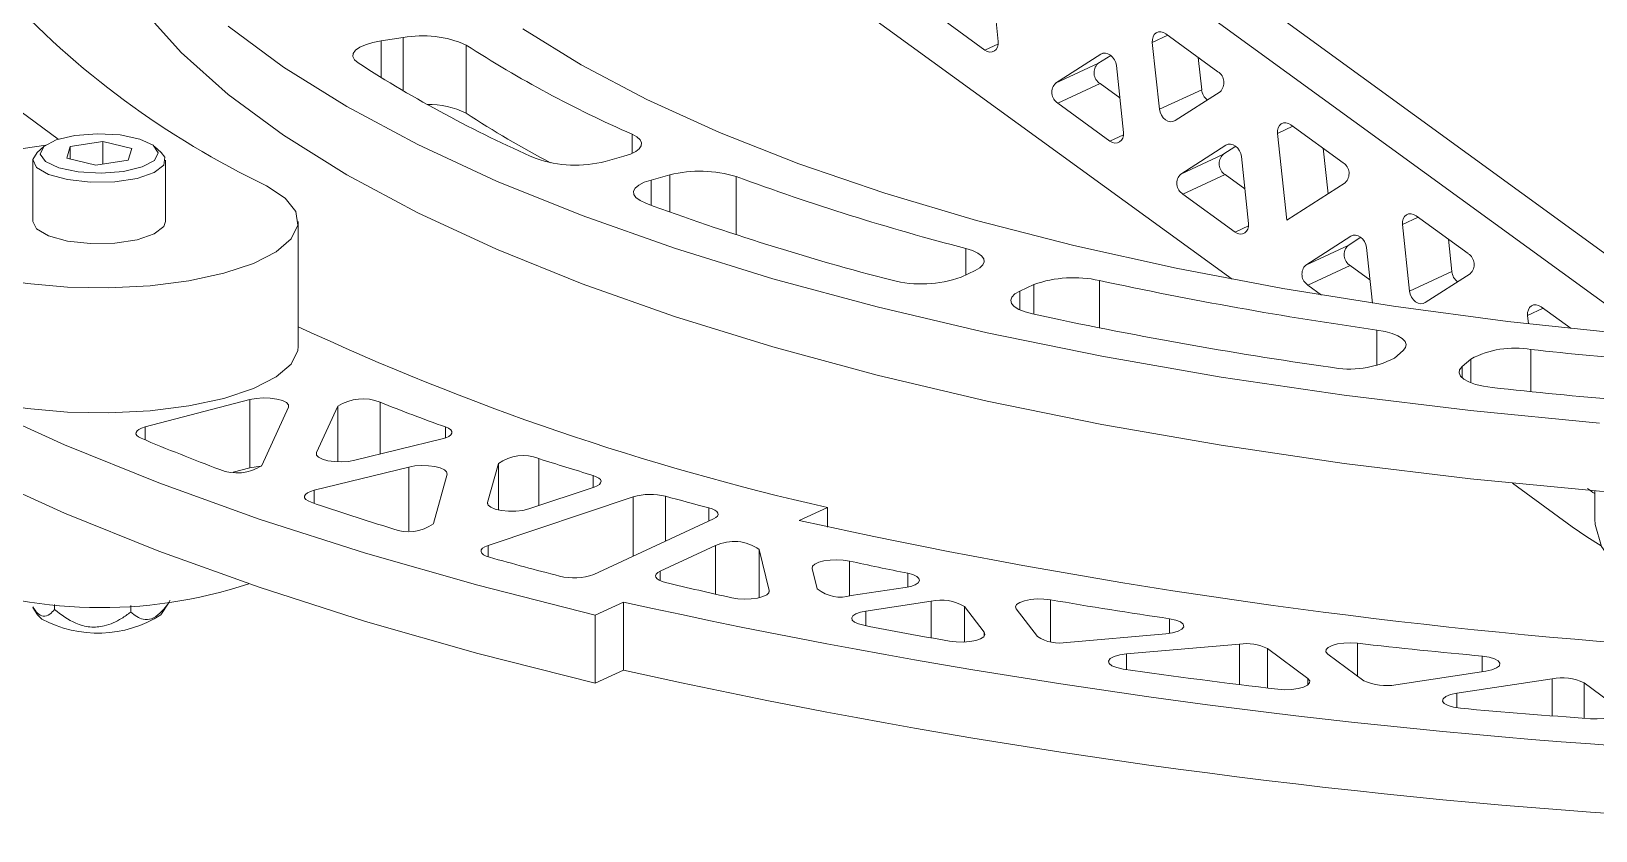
# Model space of a CAD drawing. Header units: millimetres. Extents: x 30 to 313, y 16 to 167.
# Drawn here: x 168.95 to 201.39, y 64.07 to 80.64 of the extents above; entities that cross this region are included whole.
import ezdxf

# ---------------------------------------------------------------- set-up
doc = ezdxf.new("R2010")
doc.units = ezdxf.units.MM

msp = doc.modelspace()

# ---------------------------------------------------------------- linework, layer by layer
at = {"color": 7, "linetype": 'Continuous', "lineweight": 15}
for p, q in [((183.995, 88.825), (203.78, 74.433)), ((183.12, 88.419), (202.496, 74.324)), ((193.847, 75.502), (181.276, 84.647)), ((189.002, 80.433), (188.855, 81.818)), ((188.722, 80.253), (187.642, 81.039)), ((176.667, 80.511), (176.211, 80.442)), ((192.475, 80.591), (193.556, 79.805)), ((177.97, 78.944), (177.97, 80.358)), ((191.124, 80.167), (190.191, 79.568)), ((191.332, 80.144), (191.066, 79.974)), ((192.342, 79.026), (192.195, 80.411)), ((167.547, 79.856), (169.512, 78.404)), ((190.191, 79.568), (191.066, 79.974)), ((191.596, 78.546), (191.449, 79.931)), ((193.218, 79.432), (193.147, 80.102)), ((190.235, 79.152), (191.111, 79.558)), ((191.52, 79.261), (191.111, 79.558)), ((191.316, 78.366), (190.235, 79.152)), ((192.342, 79.026), (193.218, 79.432)), ((193.6, 79.389), (192.667, 78.79)), ((194.98, 76.723), (194.789, 78.524)), ((195.069, 78.704), (196.149, 77.918)), ((169.255, 78.284), (168.237, 78.131)), ((169.217, 78.255), (169.077, 78.131)), ((169.69, 78.009), (169.763, 78.254)), ((170.437, 78.356), (169.763, 78.254)), ((169.763, 77.992), (169.763, 78.254)), ((170.437, 78.356), (171.037, 78.212)), ((170.437, 77.888), (170.437, 78.356)), ((171.037, 78.212), (170.963, 77.967)), ((171.649, 78.131), (171.509, 78.255)), ((193.718, 78.281), (192.784, 77.681)), ((193.925, 78.258), (193.66, 78.087)), ((195.84, 77.275), (195.74, 78.216)), ((168.988, 77.969), (168.988, 76.696)), ((169.69, 78.009), (170.29, 77.866)), ((170.29, 77.866), (170.963, 77.967)), ((171.738, 76.696), (171.738, 77.969)), ((181.242, 78.051), (180.855, 77.945)), ((192.784, 77.681), (193.66, 78.087)), ((194.189, 76.66), (194.042, 78.045)), ((182.192, 77.664), (181.805, 77.558)), ((192.828, 77.266), (193.704, 77.672)), ((194.113, 77.374), (193.704, 77.672)), ((193.909, 76.48), (192.828, 77.266)), ((196.193, 77.502), (194.98, 76.723)), ((174.488, 74.104), (174.488, 76.696)), ((197.529, 75.253), (197.382, 76.638)), ((197.662, 76.818), (198.743, 76.032)), ((196.311, 76.394), (195.378, 75.795)), ((196.518, 76.371), (196.253, 76.201)), ((198.405, 75.659), (198.333, 76.329)), ((195.378, 75.795), (196.253, 76.201)), ((196.757, 75.007), (196.635, 76.158)), ((188.522, 75.682), (188.23, 75.547)), ((195.422, 75.379), (196.297, 75.785)), ((196.706, 75.488), (196.297, 75.785)), ((197.529, 75.253), (198.405, 75.659)), ((198.787, 75.616), (197.853, 75.017)), ((189.74, 75.391), (189.448, 75.255)), ((195.704, 75.174), (195.422, 75.379)), ((200.255, 74.931), (200.875, 74.481)), ((199.994, 74.577), (199.975, 74.751)), ((197.392, 74.023), (197.215, 73.866)), ((198.795, 73.846), (198.618, 73.69)), ((171.315, 72.438), (173.486, 73.005)), ((173.486, 71.591), (173.486, 73.005)), ((174.288, 72.848), (173.734, 71.64)), ((175.309, 72.868), (174.868, 71.906)), ((175.659, 71.747), (177.472, 72.191)), ((178.638, 71.678), (178.415, 70.871)), ((173.143, 71.501), (173.486, 71.591)), ((174.819, 71.127), (176.779, 71.608)), ((177.573, 71.458), (177.29, 70.434)), ((179.267, 70.738), (180.621, 71.192)), ((200.902, 70.37), (199.662, 71.272)), ((201.368, 71.113), (201.368, 70.526)), ((178.423, 69.982), (181.43, 70.991)), ((185.46, 70.77), (184.877, 70.499)), ((185.46, 70.362), (185.46, 70.77)), ((180.617, 69.381), (183.1, 70.532)), ((181.99, 69.446), (183.14, 69.979)), ((184.044, 69.896), (184.255, 69.048)), ((185.145, 69.504), (185.25, 69.08)), ((185.954, 68.942), (187.073, 69.11)), ((169.437, 68.757), (169.437, 68.653)), ((171.641, 68.544), (171.811, 68.809)), ((181.229, 68.808), (180.645, 68.537)), ((181.229, 67.393), (181.229, 68.808)), ((186.257, 68.622), (187.609, 68.825)), ((168.988, 68.697), (169.086, 68.544)), ((169.173, 68.456), (169.086, 68.544)), ((171.016, 68.739), (171.016, 68.601)), ((180.645, 67.123), (180.645, 68.537)), ((188.299, 68.715), (188.71, 68.185)), ((189.371, 68.665), (189.815, 68.092)), ((190.424, 67.972), (192.473, 68.148)), ((191.662, 67.734), (194, 67.936)), ((194.581, 67.843), (195.418, 67.225)), ((195.834, 67.728), (196.58, 67.177)), ((181.229, 67.393), (180.645, 67.123)), ((197.241, 67.094), (199.108, 67.375)), ((198.505, 66.918), (200.483, 67.216)), ((201.144, 67.132), (201.837, 66.62))]:
    msp.add_line(p, q, dxfattribs=at)
at = {"color": 8, "linetype": 'Continuous', "lineweight": 15}
for p, q in [((176.211, 79.681), (176.211, 80.442)), ((176.667, 79.407), (176.667, 80.511)), ((192.195, 80.411), (192.517, 80.56)), ((188.722, 80.253), (189.003, 80.383)), ((191.124, 80.167), (191.161, 80.184)), ((181.41, 78.11), (181.41, 78.508)), ((191.316, 78.366), (191.597, 78.497)), ((194.789, 78.524), (195.111, 78.674)), ((193.718, 78.281), (193.754, 78.298)), ((181.805, 77.037), (181.805, 77.558)), ((182.192, 76.896), (182.192, 77.664)), ((183.57, 76.425), (183.57, 77.628)), ((193.909, 76.48), (194.19, 76.61)), ((197.382, 76.638), (197.704, 76.787)), ((196.311, 76.394), (196.347, 76.411)), ((188.329, 75.593), (188.329, 76.139)), ((189.448, 74.866), (189.448, 75.255)), ((189.74, 74.776), (189.74, 75.391)), ((191.098, 74.493), (191.098, 75.475)), ((199.975, 74.751), (200.297, 74.901)), ((196.852, 73.711), (196.852, 74.447)), ((200.042, 73.171), (200.042, 74.045)), ((198.618, 73.454), (198.618, 73.69)), ((198.795, 73.355), (198.795, 73.846)), ((175.309, 71.715), (175.309, 72.868)), ((176.185, 71.876), (176.185, 72.95)), ((171.315, 72.169), (171.315, 72.438)), ((177.543, 72.212), (177.543, 72.439)), ((174.868, 71.856), (174.868, 71.906)), ((178.638, 70.716), (178.638, 71.678)), ((179.475, 70.808), (179.475, 71.782)), ((176.779, 70.282), (176.779, 71.608)), ((180.6, 71.185), (180.6, 71.433)), ((174.819, 70.856), (174.819, 71.127)), ((178.415, 70.84), (178.415, 70.871)), ((181.43, 69.758), (181.43, 70.991)), ((182.103, 70.07), (182.103, 71.002)), ((183.002, 70.487), (183.002, 70.76)), ((178.423, 69.747), (178.423, 69.982)), ((183.14, 68.972), (183.14, 69.979)), ((184.044, 68.898), (184.044, 69.896)), ((181.99, 69.252), (181.99, 69.446)), ((185.915, 68.937), (185.915, 69.658)), ((187.126, 69.12), (187.126, 69.405)), ((184.255, 69.02), (184.255, 69.048)), ((187.609, 68.065), (187.609, 68.825)), ((190.083, 67.983), (190.083, 68.855)), ((186.257, 68.317), (186.257, 68.622)), ((188.299, 67.979), (188.299, 68.715)), ((192.55, 68.157), (192.55, 68.462)), ((188.71, 68.102), (188.71, 68.185)), ((194, 67.096), (194, 67.936)), ((194.581, 67.025), (194.581, 67.843)), ((196.451, 67.272), (196.451, 67.954)), ((191.662, 67.409), (191.662, 67.734)), ((199.036, 67.364), (199.036, 67.687)), ((195.418, 67.088), (195.418, 67.225)), ((200.483, 66.447), (200.483, 67.216)), ((198.505, 66.614), (198.505, 66.918)), ((201.144, 66.398), (201.144, 67.132))]:
    msp.add_line(p, q, dxfattribs=at)
at = {"color": 7, "linetype": 'Continuous', "lineweight": 15, "flags": 128}
for points in [[(169.868, 84.668), (169.941, 83.846), (170.197, 82.92), (170.637, 82.002), (171.259, 81.096), (172.059, 80.205), (173.036, 79.335), (174.183, 78.487), (175.496, 77.668), (176.97, 76.878), (178.598, 76.124), (180.372, 75.406), (182.286, 74.73), (184.329, 74.098), (186.494, 73.512), (188.771, 72.975), (191.15, 72.49), (193.62, 72.059), (196.17, 71.683), (198.79, 71.364), (201.468, 71.104), (204.191, 70.904), (206.948, 70.764)], [(173.036, 80.749), (174.183, 79.902), (175.496, 79.082), (176.97, 78.293), (178.598, 77.538), (180.372, 76.821), (182.286, 76.144), (184.329, 75.512), (186.494, 74.926), (188.771, 74.389), (191.15, 73.904), (193.62, 73.473), (196.17, 73.097), (198.79, 72.778), (201.468, 72.518)], [(175.73, 79.988), (175.657, 80.051), (175.624, 80.117), (175.631, 80.184), (175.679, 80.25), (175.765, 80.31), (175.886, 80.364), (176.036, 80.409), (176.211, 80.442)], [(179.145, 80.692), (180.353, 79.945), (181.714, 79.227), (183.222, 78.542), (184.87, 77.895), (186.649, 77.287), (188.551, 76.722), (190.567, 76.203), (192.686, 75.731), (194.899, 75.31), (197.195, 74.942), (199.562, 74.628), (201.989, 74.37)], [(188.722, 80.253), (188.773, 80.224), (188.826, 80.211), (188.878, 80.215), (188.924, 80.234), (188.961, 80.268), (188.988, 80.315), (189.002, 80.371), (189.002, 80.433)], [(192.475, 80.591), (192.424, 80.619), (192.371, 80.632), (192.32, 80.629), (192.274, 80.609), (192.236, 80.575), (192.21, 80.528), (192.196, 80.472), (192.195, 80.411)], [(191.124, 80.167), (191.171, 80.187), (191.222, 80.19), (191.275, 80.177), (191.326, 80.149), (191.372, 80.107), (191.409, 80.054), (191.435, 79.994), (191.449, 79.931)], [(192.342, 79.026), (192.356, 78.963), (192.382, 78.903), (192.419, 78.85), (192.465, 78.808), (192.516, 78.78), (192.569, 78.767), (192.621, 78.77), (192.667, 78.79)], [(169.859, 78.483), (169.47, 78.39), (169.217, 78.255), (169.139, 78.098), (169.247, 77.943), (169.525, 77.813), (169.93, 77.729), (170.402, 77.702), (170.867, 77.738), (171.256, 77.831), (171.509, 77.966), (171.588, 78.123), (171.48, 78.279), (171.202, 78.408), (170.796, 78.493), (170.325, 78.519), (169.859, 78.483)], [(181.41, 78.508), (181.509, 78.454), (181.575, 78.394), (181.606, 78.332), (181.601, 78.268), (181.56, 78.206), (181.485, 78.148), (181.377, 78.096), (181.242, 78.051)], [(191.316, 78.366), (191.367, 78.338), (191.42, 78.325), (191.471, 78.328), (191.517, 78.348), (191.555, 78.382), (191.581, 78.429), (191.595, 78.485), (191.596, 78.546)], [(194.789, 78.524), (194.789, 78.586), (194.803, 78.642), (194.83, 78.689), (194.867, 78.723), (194.913, 78.742), (194.965, 78.746), (195.018, 78.733), (195.069, 78.704)], [(193.718, 78.281), (193.764, 78.3), (193.815, 78.304), (193.868, 78.291), (193.919, 78.262), (193.965, 78.22), (194.002, 78.167), (194.029, 78.108), (194.042, 78.045)], [(169.077, 78.131), (168.989, 77.987), (169.063, 77.82), (169.313, 77.674), (169.704, 77.567), (170.185, 77.515), (170.689, 77.524), (171.15, 77.593), (171.504, 77.713), (171.704, 77.868), (171.723, 78.036), (171.649, 78.131)], [(181.693, 77.078), (181.574, 77.132), (181.491, 77.193), (181.446, 77.259), (181.441, 77.326), (181.477, 77.392), (181.552, 77.455), (181.662, 77.511), (181.805, 77.558)], [(173.831, 77.441), (174.22, 77.185), (174.44, 76.907), (174.482, 76.62), (174.344, 76.336), (174.032, 76.068), (173.56, 75.827), (172.948, 75.625), (172.223, 75.469), (171.417, 75.367), (170.564, 75.323), (169.703, 75.339), (168.871, 75.415), (168.104, 75.546), (167.436, 75.728), (166.896, 75.952)], [(168.988, 76.696), (169.063, 76.547), (169.313, 76.401), (169.704, 76.294), (170.185, 76.242), (170.689, 76.251), (171.15, 76.32), (171.504, 76.441), (171.704, 76.595), (171.738, 76.696)], [(193.909, 76.48), (193.96, 76.451), (194.013, 76.438), (194.064, 76.442), (194.11, 76.461), (194.148, 76.495), (194.175, 76.542), (194.189, 76.598), (194.189, 76.66)], [(197.382, 76.638), (197.382, 76.699), (197.396, 76.755), (197.423, 76.802), (197.461, 76.836), (197.507, 76.856), (197.558, 76.859), (197.611, 76.846), (197.662, 76.818)], [(196.311, 76.394), (196.357, 76.414), (196.408, 76.417), (196.461, 76.404), (196.513, 76.376), (196.558, 76.334), (196.596, 76.281), (196.622, 76.221), (196.635, 76.158)], [(188.329, 76.139), (188.467, 76.095), (188.577, 76.043), (188.655, 75.985), (188.7, 75.923), (188.708, 75.86), (188.681, 75.797), (188.618, 75.737), (188.522, 75.682)], [(189.713, 74.782), (189.556, 74.824), (189.428, 74.876), (189.333, 74.935), (189.277, 74.999), (189.26, 75.066), (189.284, 75.133), (189.347, 75.197), (189.448, 75.255)], [(197.529, 75.253), (197.543, 75.19), (197.569, 75.13), (197.606, 75.077), (197.652, 75.035), (197.703, 75.007), (197.756, 74.994), (197.807, 74.997), (197.853, 75.017)], [(200.255, 74.931), (200.204, 74.96), (200.151, 74.973), (200.1, 74.969), (200.054, 74.95), (200.016, 74.915), (199.99, 74.869), (199.976, 74.813), (199.975, 74.751)], [(164.651, 74.633), (166.168, 73.746), (167.835, 72.889), (169.646, 72.066), (171.596, 71.278), (173.678, 70.529), (175.885, 69.821), (178.21, 69.156), (180.645, 68.537)], [(196.852, 74.447), (197.019, 74.416), (197.166, 74.376), (197.286, 74.326), (197.377, 74.271), (197.435, 74.21), (197.457, 74.147), (197.442, 74.084), (197.392, 74.023)], [(174.488, 74.104), (174.482, 74.027), (174.344, 73.743), (174.032, 73.475), (173.56, 73.235), (172.948, 73.032), (172.223, 72.876), (171.417, 72.774), (170.564, 72.73), (169.703, 72.746), (168.871, 72.822), (168.104, 72.953), (167.436, 73.135), (166.896, 73.359)], [(199.242, 73.255), (199.058, 73.282), (198.894, 73.321), (198.757, 73.371), (198.652, 73.428), (198.583, 73.491), (198.555, 73.558), (198.566, 73.625), (198.618, 73.69)], [(164.651, 73.219), (166.168, 72.332), (167.835, 71.475), (169.646, 70.652), (171.596, 69.864), (173.678, 69.115), (175.885, 68.407), (178.21, 67.742), (180.645, 67.123)], [(173.486, 73.005), (173.615, 73.029), (173.76, 73.04), (173.908, 73.036), (174.046, 73.017), (174.162, 72.986), (174.245, 72.945), (174.289, 72.898), (174.288, 72.848)], [(171.232, 72.203), (171.178, 72.231), (171.142, 72.261), (171.124, 72.294), (171.126, 72.327), (171.147, 72.359), (171.187, 72.389), (171.243, 72.416), (171.315, 72.438)], [(177.543, 72.439), (177.606, 72.411), (177.65, 72.379), (177.673, 72.345), (177.674, 72.31), (177.653, 72.275), (177.611, 72.243), (177.55, 72.215), (177.472, 72.191)], [(174.868, 71.906), (174.868, 71.857), (174.909, 71.81), (174.99, 71.77), (175.104, 71.739), (175.239, 71.72), (175.385, 71.715), (175.529, 71.724), (175.659, 71.747)], [(173.486, 71.591), (173.615, 71.615), (173.725, 71.624)], [(177.573, 71.458), (177.565, 71.506), (177.518, 71.551), (177.434, 71.589), (177.321, 71.618), (177.188, 71.636), (177.045, 71.64), (176.905, 71.63), (176.779, 71.608)], [(180.6, 71.433), (180.668, 71.408), (180.72, 71.379), (180.753, 71.347), (180.766, 71.314), (180.758, 71.28), (180.731, 71.248), (180.684, 71.218), (180.621, 71.192)], [(174.758, 70.876), (174.692, 70.904), (174.645, 70.936), (174.619, 70.971), (174.616, 71.006), (174.636, 71.041), (174.678, 71.074), (174.74, 71.103), (174.819, 71.127)], [(178.415, 70.871), (178.424, 70.82), (178.479, 70.773), (178.574, 70.733), (178.701, 70.704), (178.848, 70.69), (179, 70.691), (179.145, 70.708), (179.267, 70.738)], [(183.002, 70.76), (183.071, 70.738), (183.127, 70.712), (183.166, 70.683), (183.189, 70.653), (183.193, 70.621), (183.179, 70.589), (183.148, 70.559), (183.1, 70.532)], [(201.368, 70.526), (201.374, 70.416), (201.506, 69.961), (201.816, 69.515), (202.298, 69.086), (202.944, 68.682), (203.743, 68.309), (204.68, 67.975), (205.475, 67.749)], [(201.5, 69.975), (201.203, 70.161), (200.902, 70.37)], [(178.456, 69.737), (178.384, 69.761), (178.329, 69.79), (178.293, 69.823), (178.278, 69.857), (178.284, 69.891), (178.311, 69.924), (178.358, 69.955), (178.423, 69.982)], [(182.104, 69.214), (182.031, 69.235), (181.971, 69.261), (181.928, 69.29), (181.903, 69.322), (181.896, 69.355), (181.909, 69.387), (181.941, 69.418), (181.99, 69.446)], [(185.915, 69.658), (185.789, 69.677), (185.652, 69.685), (185.514, 69.679), (185.386, 69.661), (185.278, 69.632), (185.198, 69.594), (185.153, 69.55), (185.145, 69.504)], [(187.126, 69.405), (187.231, 69.377), (187.31, 69.34), (187.356, 69.297), (187.366, 69.252), (187.34, 69.208), (187.279, 69.168), (187.187, 69.134), (187.073, 69.11)], [(183.478, 68.896), (183.604, 68.875), (183.742, 68.868), (183.88, 68.873), (184.01, 68.891), (184.119, 68.92), (184.2, 68.957), (184.246, 69.001), (184.255, 69.048)], [(190.083, 68.855), (189.948, 68.87), (189.805, 68.872), (189.666, 68.861), (189.543, 68.836), (189.445, 68.802), (189.381, 68.759), (189.356, 68.712), (189.371, 68.665)], [(186.211, 68.326), (186.104, 68.354), (186.023, 68.391), (185.975, 68.433), (185.964, 68.479), (185.989, 68.523), (186.05, 68.564), (186.142, 68.598), (186.257, 68.622)], [(192.473, 68.148), (192.614, 68.169), (192.73, 68.202), (192.81, 68.246), (192.846, 68.296), (192.835, 68.347), (192.778, 68.395), (192.68, 68.435), (192.55, 68.462)], [(187.991, 67.996), (188.127, 67.98), (188.271, 67.978), (188.411, 67.989), (188.535, 68.013), (188.634, 68.048), (188.699, 68.09), (188.725, 68.138), (188.71, 68.185)], [(196.451, 67.954), (196.309, 67.963), (196.165, 67.958), (196.032, 67.939), (195.92, 67.908), (195.839, 67.868), (195.796, 67.822), (195.794, 67.774), (195.834, 67.728)], [(191.588, 67.42), (191.457, 67.448), (191.358, 67.487), (191.3, 67.535), (191.288, 67.586), (191.324, 67.636), (191.404, 67.68), (191.52, 67.714), (191.662, 67.734)], [(199.108, 67.375), (199.235, 67.402), (199.332, 67.441), (199.389, 67.488), (199.401, 67.539), (199.366, 67.589), (199.289, 67.632), (199.175, 67.666), (199.036, 67.687)], [(195.418, 67.225), (195.458, 67.178), (195.456, 67.13), (195.412, 67.083), (195.33, 67.043), (195.217, 67.013), (195.083, 66.994), (194.938, 66.99), (194.795, 66.999)], [(198.581, 66.605), (198.441, 66.626), (198.326, 66.66), (198.248, 66.703), (198.212, 66.753), (198.224, 66.804), (198.28, 66.851), (198.377, 66.89), (198.505, 66.918)], [(201.278, 66.389), (201.415, 66.385), (201.549, 66.395), (201.671, 66.416), (201.771, 66.447), (201.842, 66.486), (201.878, 66.531), (201.876, 66.576), (201.837, 66.62)]]:
    msp.add_lwpolyline(points, dxfattribs=at)
at = {"color": 7, "linetype": 'Continuous', "lineweight": 15}
for centre, radius, start, end in [((181.638, 93.773), 18.102, 222.6641, 244.4503), ((177.075, 78.366), 2.184, 65.8107, 100.7853), ((191.186, 100.813), 24.353, 237.133, 246.3321), ((189.826, 101.78), 25.954, 237.1024, 246.3626), ((191.252, 79.784), 0.266, 134.3063, 237.8122), ((193.414, 79.579), 0.266, 314.3063, 57.8122), ((190.377, 79.378), 0.266, 134.3063, 237.8122), ((193.531, 79.465), 0.315, 186.1199, 231.4841), ((177.192, 77.37), 1.755, 63.6899, 91.039), ((189.78, 97.021), 21.593, 236.8449, 242.2315), ((180.234, 80.334), 2.468, 250.7541, 284.5757), ((193.846, 77.897), 0.266, 134.3063, 237.8122), ((196.008, 77.693), 0.266, 314.3063, 57.8122), ((182.818, 75.195), 2.548, 72.8275, 104.2214), ((201.073, 125.189), 50.678, 249.7959, 255.4361), ((192.97, 77.491), 0.266, 134.3063, 237.8122), ((200.363, 127.759), 54.011, 249.7772, 255.4548), ((196.439, 76.011), 0.266, 134.3063, 237.8122), ((198.601, 75.806), 0.266, 314.3063, 57.8122), ((195.563, 75.605), 0.266, 134.3063, 237.8122), ((198.718, 75.692), 0.315, 186.1199, 231.4841), ((187.404, 77.855), 2.451, 255.6993, 289.6824), ((190.565, 73.085), 2.449, 77.4264, 109.6998), ((208.329, 155.256), 81.62, 257.81248, 261.91637), ((208.097, 159.804), 86.987, 257.79888, 261.92997), ((197.445, 123.788), 54.356, 245.0175, 257.2623), ((199.707, 72.141), 1.933, 80.0114, 118.1213), ((211.366, 178.149), 104.718, 263.79176, 266.48889), ((196.286, 75.639), 2.001, 258.4504, 297.6762), ((175.824, 72.088), 0.934, 67.2976, 123.4646), ((211.335, 184.221), 111.623, 263.7804, 266.51014), ((194.415, 119.281), 49.789, 248.521, 250.1917), ((191.099, 119.843), 51.616, 247.3622, 249.3127), ((179.15, 70.974), 0.871, 68.1151, 126.0474), ((198.748, 131.973), 63.201, 252.24467, 253.31284), ((173.219, 72.418), 0.933, 247.6784, 303.4983), ((181.787, 69.748), 1.293, 75.8473, 106.0319), ((205.435, 76.962), 7.17, 233.9623, 235.4499), ((196.184, 134.017), 66.677, 251.25623, 252.78616), ((201.62, 141.93), 73.564, 254.61475, 255.33992), ((176.774, 71.141), 0.876, 248.3967, 306.1149), ((211.66, 191.635), 124.061, 257.53239, 273.05038), ((183.521, 69.175), 0.89, 54.0517, 115.3948), ((200.383, 148.215), 81.484, 254.38954, 255.44396), ((205.518, 160.503), 92.936, 257.82289, 258.58584), ((170.405, 78.369), 9.676, 248.7379, 288.4186), ((180.204, 70.535), 1.226, 255.8068, 289.6813), ((203.465, 158.406), 91.715, 256.53202, 257.41275), ((185.734, 69.683), 0.773, 231.2528, 286.5416), ((211.677, 206.503), 141.021, 257.53102, 273.51409), ((187.821, 67.933), 0.917, 58.5203, 103.319), ((208.484, 176.611), 109.316, 260.3098, 261.61897), ((170.332, 70.603), 2.44, 241.6392, 302.4419), ((206.675, 173.837), 107.477, 259.02366, 259.98872), ((190.271, 68.803), 0.845, 237.3355, 280.4235), ((194.141, 66.953), 0.993, 63.6878, 98.1515), ((210.771, 193.97), 126.827, 263.5172, 264.69128), ((211.677, 205.088), 141.021, 257.53102, 273.51409), ((209.642, 192.528), 126.404, 261.78825, 263.25456), ((197.036, 68.131), 1.057, 244.4364, 281.2021), ((200.688, 66.179), 1.057, 64.4364, 101.2021), ((211.288, 207.957), 141.921, 264.86299, 265.95544)]:
    msp.add_arc(centre, radius, start, end, dxfattribs=at)
for points, knots in [([(171.016, 68.601), (171.099, 68.537), (171.229, 68.436), (171.447, 68.445), (171.643, 68.578), (171.769, 68.735), (171.83, 68.84), (171.831, 68.84)], [0, 0, 0, 0, 0.346525, 0.542301, 0.739045, 0.999514, 1, 1, 1, 1]), ([(169.437, 68.653), (169.405, 68.619), (169.333, 68.541), (169.213, 68.498), (169.087, 68.557), (169.017, 68.659), (168.984, 68.707)], [0, 0, 0, 0, 0.248025, 0.55734, 0.794071, 1, 1, 1, 1]), ([(169.437, 68.653), (169.578, 68.546), (169.798, 68.378), (170.17, 68.274), (170.506, 68.303), (170.788, 68.435), (170.954, 68.555), (171.016, 68.601)], [0, 0, 0, 0, 0.2991379, 0.468142, 0.6379814, 0.8628316, 1, 1, 1, 1])]:
    msp.add_open_spline(points, degree=3, knots=knots, dxfattribs=at)

doc.saveas('drawing.dxf')
